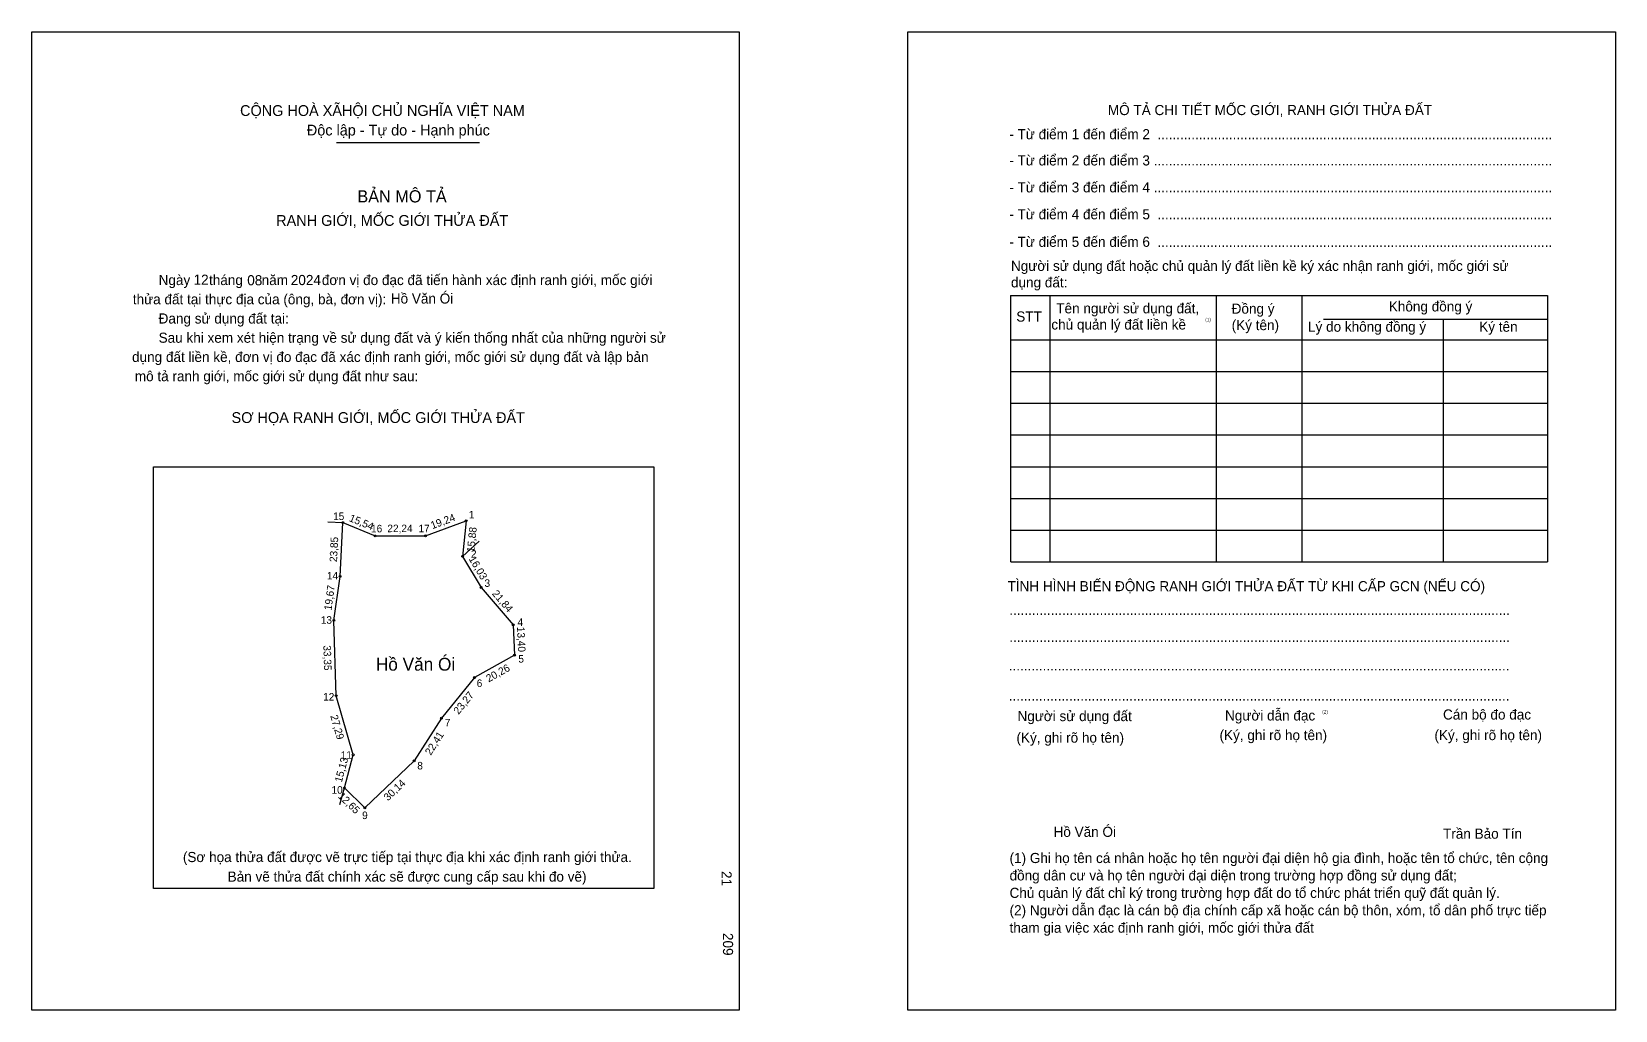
# Model space of a CAD drawing. Extents: x 546991 to 547692, y 1824516 to 1824950.
import ezdxf

# ---------------------------------------------------------------- set-up
doc = ezdxf.new("R2010")
doc.units = 0
for name, color, linetype in [('bmtKhungInTrang1', 7, 'Continuous'), ('bmtKhungInTrang2', 7, 'Continuous'), ('bmtNoiDung', 7, 'Continuous'), ('bmtTemplate', 7, 'Continuous'), ('CanhThua', 7, 'Continuous'), ('ChieuDaiCanhThua', 7, 'Continuous'), ('MocDinhThua', 7, 'Continuous'), ('RauThua', 7, 'Continuous'), ('SoHieuDinhThua', 7, 'Continuous'), ('TenChuSuDung', 7, 'Continuous')]:
    doc.layers.add(name, color=color, linetype=linetype)

msp = doc.modelspace()

# ---------------------------------------------------------------- linework, layer by layer
at = {"layer": 'bmtKhungInTrang1'}
msp.add_lwpolyline([(546991.03, 1824949.78), (547304.32, 1824949.78), (547304.32, 1824516.45), (546991.03, 1824516.45)], close=True, dxfattribs=at)
at = {"layer": 'bmtKhungInTrang2'}
msp.add_lwpolyline([(547379.03, 1824949.78), (547692.33, 1824949.78), (547692.33, 1824516.45), (547379.03, 1824516.45)], close=True, dxfattribs=at)
at = {"layer": 'bmtTemplate'}
for p, q in [((547126.03, 1824900.67), (547189.39, 1824900.67)), ((547441.88, 1824832.9), (547441.88, 1824715.1)), ((547515.58, 1824832.9), (547515.58, 1824715.1)), ((547553.5, 1824833.04), (547553.5, 1824715.1)), ((547662.33, 1824832.9), (547662.33, 1824715.1)), ((547563.11, 1824822.52), (547662.33, 1824822.52)), ((547424.7, 1824813.27), (547662.33, 1824813.27)), ((547424.7, 1824799.25), (547662.33, 1824799.25)), ((547424.7, 1824785.22), (547662.33, 1824785.22)), ((547424.7, 1824771.2), (547662.33, 1824771.2)), ((547424.7, 1824757.17), (547662.33, 1824757.17)), ((547424.7, 1824743.15), (547662.33, 1824743.15)), ((547424.7, 1824729.12), (547662.33, 1824729.12)), ((547424.7, 1824715.1), (547662.33, 1824715.1))]:
    msp.add_line(p, q, dxfattribs=at)
for points in [[(547424.55, 1824832.9), (547662.33, 1824832.9)], [(547424.55, 1824832.9), (547424.55, 1824715.1)], [(547616.08, 1824822.38), (547616.08, 1824715.1)]]:
    msp.add_lwpolyline(points, dxfattribs=at)
msp.add_lwpolyline([(547044.92, 1824570.42), (547044.92, 1824757.16), (547266.61, 1824757.16), (547266.61, 1824570.42)], close=True, dxfattribs=at)
at = {"layer": 'CanhThua'}
for p, q in [((547127.58, 1824708.59), (547128.78, 1824732.41)), ((547128.78, 1824732.41), (547143.15, 1824726.5)), ((547165.38, 1824726.53), (547183.41, 1824733.26)), ((547183.41, 1824733.26), (547181.85, 1824717.46)), ((547143.15, 1824726.5), (547165.38, 1824726.53)), ((547181.85, 1824717.46), (547190.02, 1824703.68)), ((547124.87, 1824689.1), (547127.58, 1824708.59)), ((547190.02, 1824703.68), (547204.25, 1824687.11)), ((547125.85, 1824655.77), (547124.87, 1824689.1)), ((547204.25, 1824687.11), (547204.83, 1824673.72)), ((547204.83, 1824673.72), (547187.14, 1824663.85)), ((547187.14, 1824663.85), (547172.46, 1824645.79)), ((547133.39, 1824629.55), (547125.85, 1824655.77)), ((547172.46, 1824645.79), (547160.41, 1824626.9)), ((547129.49, 1824614.93), (547133.39, 1824629.55)), ((547160.41, 1824626.9), (547138.57, 1824606.13)), ((547138.57, 1824606.13), (547129.49, 1824614.93))]:
    msp.add_line(p, q, dxfattribs=at)
at = {"layer": 'MocDinhThua'}
for centre in [(547128.78, 1824732.41), (547183.41, 1824733.26), (547143.15, 1824726.5), (547165.38, 1824726.53), (547181.85, 1824717.46), (547127.58, 1824708.59), (547190.02, 1824703.68), (547124.87, 1824689.1), (547204.25, 1824687.11), (547204.83, 1824673.72), (547187.14, 1824663.85), (547125.85, 1824655.77), (547172.46, 1824645.79), (547133.39, 1824629.55), (547160.41, 1824626.9), (547129.49, 1824614.93), (547138.57, 1824606.13)]:
    msp.add_circle(centre, 0.4, dxfattribs=at)
at = {"layer": 'RauThua'}
for p, q in [((547122.12, 1824732.8), (547128.78, 1824732.41)), ((547181.85, 1824717.46), (547189.22, 1824724.19)), ((547127.53, 1824607.54), (547129.49, 1824614.93))]:
    msp.add_line(p, q, dxfattribs=at)

# ---------------------------------------------------------------- texts
at = {"layer": 'bmtNoiDung'}
for s, p in [('12', (547062.72, 1824837.73)), ('08', (547086.49, 1824837.48)), ('2024', (547105.78, 1824837.58)), ('Hồ Văn Ói', (547150.06, 1824829.39)), ('Hồ Văn Ói', (547443.55, 1824593.25))]:
    msp.add_text(s, height=4.483, dxfattribs=at).set_placement(p)
for s, p in [('21', (547296.52, 1824578.13)), ('209', (547297.15, 1824550.7))]:
    msp.add_text(s, height=4.483, rotation=270, dxfattribs=at).set_placement(p)
at = {"layer": 'bmtTemplate'}
for s, height, p in [('CỘNG HOÀ XÃHỘI CHỦ NGHĨA VIỆT NAM', 4.7815, (547083.31, 1824912.46)), ('MÔ TẢ CHI TIẾT MỐC GIỚI, RANH GIỚI THỬA ĐẤT', 4.481, (547467.62, 1824912.84)), ('Độc lập - Tự do - Hạnh phúc', 4.7815, (547112.88, 1824903.81)), ('- Từ điểm 1 đến điểm 2  .........................................................................................................', 4.48098, (547423.94, 1824902.16)), ('- Từ điểm 2 đến điểm 3 ..........................................................................................................', 4.48098, (547423.94, 1824890.54)), ('BẢN MÔ TẢ', 5.379, (547135.26, 1824874.18)), ('- Từ điểm 3 đến điểm 4 ..........................................................................................................', 4.48098, (547423.94, 1824878.62)), ('- Từ điểm 4 đến điểm 5  .........................................................................................................', 4.48098, (547423.94, 1824866.7)), ('RANH GIỚI, MỐC GIỚI THỬA ĐẤT', 4.7815, (547099.3, 1824863.8)), ('- Từ điểm 5 đến điểm 6  .........................................................................................................', 4.48098, (547423.94, 1824854.5)), ('Ngày     tháng     năm         đơn vị đo đạc đã tiến hành xác định ranh giới, mốc giới ', 4.4827, (547047.24, 1824837.58)), ('Người sử dụng đất hoặc chủ quản lý đất liền kề ký xác nhận ranh giới, mốc giới sử', 4.481, (547424.7, 1824843.84)), ('dụng đất:', 4.481, (547424.7, 1824836.55)), ('thửa đất tại thực địa của (ông, bà, đơn vị):', 4.4827, (547035.81, 1824829.07)), ('Tên người sử dụng đất,', 4.481, (547444.77, 1824825.05)), ('Đồng ý', 4.481, (547522.43, 1824824.91)), ('Không đồng ý', 4.481, (547592.02, 1824825.89)), ('Đang sử dụng đất tại:', 4.4827, (547047.24, 1824820.55)), ('STT', 4.481, (547427.04, 1824821.41)), ('chủ quản lý đất liền kề', 4.481, (547442.57, 1824817.89)), ('(1)', 1.494, (547510.73, 1824821.57)), ('(Ký tên)', 4.481, (547522.43, 1824817.62)), ('Lý do không đồng ý', 4.481, (547556.24, 1824816.92)), ('Ký tên', 4.481, (547632.07, 1824816.92)), ('Sau khi xem xét hiện trạng về sử dụng đất và ý kiến thống nhất của những người sử ', 4.4827, (547047.24, 1824812.04)), ('dụng đất liền kề, đơn vị đo đạc đã xác định ranh giới, mốc giới sử dụng đất và lập bản', 4.4827, (547035.47, 1824803.53)), ('mô tả ranh giới, mốc giới sử dụng đất như sau:', 4.4827, (547036.71, 1824795.01)), ('SƠ HỌA RANH GIỚI, MỐC GIỚI THỬA ĐẤT', 4.7815, (547079.54, 1824776.52)), ('TÌNH HÌNH BIẾN ĐỘNG RANH GIỚI THỬA ĐẤT TỪ KHI CẤP GCN (NẾU CÓ)', 4.481, (547423.18, 1824702.02)), ('.....................................................................................................................................', 4.4877, (547423.94, 1824691.48)), ('.....................................................................................................................................', 4.4877, (547423.94, 1824679.56)), ('.....................................................................................................................................', 4.4877, (547423.71, 1824666.94)), ('.....................................................................................................................................', 4.4877, (547423.71, 1824653.61)), ('Người sử dụng đất', 4.481, (547427.59, 1824644.5)), ('Người dẫn đạc', 4.481, (547519.5, 1824644.78)), ('(2)', 1.494, (547562.53, 1824647.87)), ('Cán bộ đo đạc', 4.481, (547616.03, 1824645.2)), ('(Ký, ghi rõ họ tên)', 4.481, (547427.14, 1824634.96)), ('(Ký, ghi rõ họ tên)', 4.481, (547517.06, 1824636.08)), ('(Ký, ghi rõ họ tên)', 4.481, (547612.23, 1824636.08)), ('Trần Bảo Tín', 4.481, (547616.03, 1824592.44)), ('(Sơ họa thửa đất được vẽ trực tiếp tại thực địa khi xác định ranh giới thửa.', 4.4827, (547058, 1824582.09)), ('(1) Ghi họ tên cá nhân hoặc họ tên người đại diện hộ gia đình, hoặc tên tổ chức, tên cộng', 4.481, (547424.07, 1824581.66)), ('Bản vẽ thửa đất chính xác sẽ được cung cấp sau khi đo vẽ)', 4.4827, (547077.82, 1824573.42)), ('đồng dân cư và họ tên người đại diện trong trường hợp đồng sử dụng đất;', 4.481, (547424.07, 1824573.95)), ('Chủ quản lý đất chỉ ký trong trường hợp đất do tổ chức phát triển quỹ đất quản lý.', 4.481, (547424.07, 1824566.23)), ('(2) Người dẫn đạc là cán bộ địa chính cấp xã hoặc cán bộ thôn, xóm, tổ dân phố trực tiếp', 4.481, (547424.07, 1824558.52)), ('tham gia việc xác định ranh giới, mốc giới thửa đất', 4.481, (547424.07, 1824550.81))]:
    msp.add_text(s, height=height, dxfattribs=at).set_placement(p)
at = {"layer": 'ChieuDaiCanhThua'}
for s, rotation, p in [('15,54', 337.62468, (547131.31, 1824733.17)), ('22,24', 0.0773, (547148.55, 1824728.17)), ('19,24', 20.49367, (547168.46, 1824729.46)), ('15,88', 84.36805, (547187.05, 1824719.17)), ('23,85', 87.11372, (547126.23, 1824714.85)), ('16,03', 300.66821, (547184.45, 1824716.35)), ('19,67', 82.07296, (547123.78, 1824693.41)), ('21,84', 310.65137, (547194.68, 1824700.82)), ('13,40', 272.46282, (547205.96, 1824686.2)), ('33,35', 271.69438, (547120.19, 1824678.03)), ('20,26', 29.16422, (547193.42, 1824661.62)), ('23,27', 50.88488, (547180.07, 1824647.22)), ('27,29', 286.03972, (547123.23, 1824646.78)), ('22,41', 57.47311, (547167.75, 1824629.1)), ('15,13', 75.03882, (547128.35, 1824617.14)), ('30,14', 43.55615, (547148.8, 1824608.95)), ('12,65', 315.90979, (547126.42, 1824610.93))]:
    msp.add_text(s, height=3.337, rotation=rotation, dxfattribs=at).set_placement(p)
at = {"layer": 'SoHieuDinhThua'}
for s, height, p in [('1', 3.34, (547184.58, 1824734.24)), ('15', 3.337, (547124.5, 1824733.56)), ('16', 3.337, (547141.31, 1824728.1)), ('17', 3.337, (547162.3, 1824728.14)), ('2', 3.34, (547185.56, 1824716.88)), ('14', 3.337, (547121.78, 1824707.24)), ('3', 3.34, (547191.54, 1824703.96)), ('13', 3.337, (547119.05, 1824687.62)), ('4', 3.34, (547206.17, 1824686.67)), ('5', 3.34, (547206.54, 1824670.42)), ('6', 3.34, (547188.1, 1824659.62)), ('12', 3.337, (547120.09, 1824653.59)), ('7', 3.34, (547173.98, 1824642.17)), ('11', 3.337, (547127.89, 1824627.85)), ('8', 3.34, (547161.79, 1824623.11)), ('10', 3.337, (547123.79, 1824612.37)), ('9', 3.34, (547137.36, 1824601.13))]:
    msp.add_text(s, height=height, dxfattribs=at).set_placement(p)
at = {"layer": 'TenChuSuDung'}
msp.add_text('Hồ Văn Ói', height=5.694, dxfattribs=at).set_placement((547143.45, 1824666.85))

doc.saveas('drawing.dxf')
